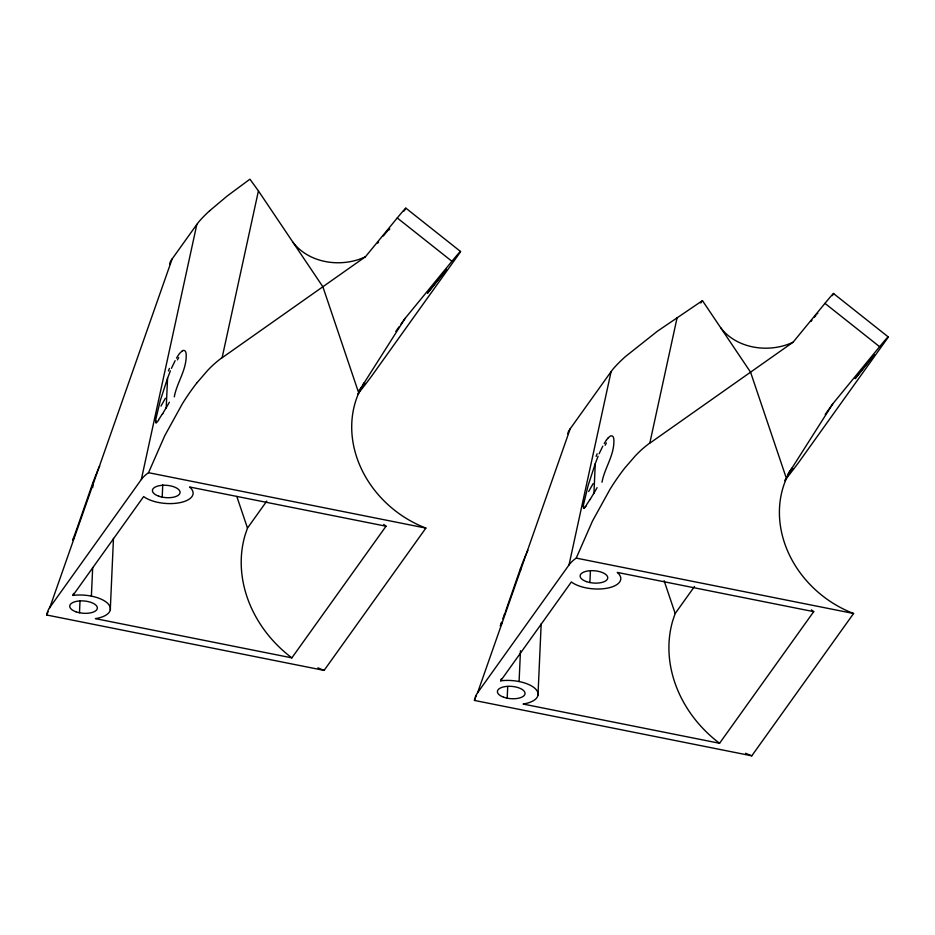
<?xml version="1.0" encoding="UTF-8"?>
<svg xmlns="http://www.w3.org/2000/svg" width="935" height="935" viewBox="0 0 935 935"><rect width="100%" height="100%" fill="white"/><g stroke="black" fill="none" stroke-linecap="round" stroke-linejoin="round"><path stroke-width="1.4" d="M110.272 609.982L113.474 538.408M537.976 695.406L541.178 623.82M79.487 612.752L80.013 601.076M92.717 487.532L92.939 482.577L95.931 474.746M91.385 596.121L92.682 567.533M162.199 497.128L162.76 484.739M166.22 407.964L167.564 378.243L170.392 370.833M174.296 396.826C176.75 383.058 186.252 370.482 186.205 355.814C186.24 353.897 186.135 349.877 183.283 350.426A4.009 1.8 -50.2 0 0 182.372 350.847M507.191 698.176L507.717 686.5M520.526 570.467L520.643 567.989L523.635 560.159M519.089 681.545L520.479 650.748M589.892 582.54L590.394 571.39M593.924 493.376L595.268 463.655L598.084 456.245M601.988 482.238C604.454 468.47 613.944 455.894 613.909 441.226C613.933 439.31 613.827 435.289 610.987 435.839A4.009 1.8 -50.2 0 0 610.064 436.259L608.241 437.79M72.708 540.114L75.116 533.581A27.209 1.449 -69.9 0 0 76.553 529.467M500.4 625.527L501.253 623.119M357.579 394.36A26.168 0.748 -51.6 0 0 372.13 375.402L458.653 254.437A26.168 0.748 -51.6 0 0 451.921 261.286L405.147 318.332L364.276 382.684A104.685 90.566 35.6 0 0 425.881 528.088L324.094 670.395L46.75 615.008A73.877 32.854 4.5 0 1 49.882 607.376L141.325 479.515L196.853 224.388A39.667 6.241 -38.5 0 1 209.685 210.714M209.732 210.702L227.182 196.034L249.925 179.181L258.422 190.915L222.109 357.766L365.421 256.774L397.258 217.948A26.168 0.748 -51.6 0 1 403.978 211.1M474.442 700.42A73.877 32.854 4.5 0 1 477.586 692.788L569.018 564.939L611.104 371.604A39.737 6.241 -38.5 0 1 625.41 356.586L657.504 331.142L702.454 300.638L750.56 372.177L786.428 478.463L784.839 480.683M677.15 317.514L649.802 443.178L793.114 342.187L824.951 303.361A26.168 0.748 -51.6 0 1 832.314 295.635M73.608 593.421L72.965 595.396L143.651 496.567A26.94 11.98 4.5 0 0 180.221 502.609A26.94 11.98 4.5 0 0 189.571 486.983L386.026 526.218L291.86 657.866L95.405 618.631A26.94 11.98 4.5 0 0 107.957 603.636A26.94 11.98 4.5 0 0 72.988 595.408M811.405 609.865A117.763 101.892 35.6 0 0 813.719 611.642L719.564 743.278L523.097 704.043A26.94 11.98 4.5 0 0 535.65 689.06A26.94 11.98 4.5 0 0 500.681 680.82L501.312 678.833M49.882 607.376L172.122 258.972L196.853 224.388M477.575 692.788L570.21 428.768L611.104 371.604M505.484 611.572L520.643 567.989M505.029 612.857L504.327 614.821M76.635 529.409L92.939 482.577M167.564 378.243L160.352 400.379L155.631 419.99A25.771 5.259 -65.1 0 0 155.537 421.112M595.268 463.655L588.045 485.791L583.335 505.403A25.771 5.259 -65.1 0 0 583.23 506.536M501.639 622.126L501.312 622.979M266.826 501.055L247.483 528.088L245.052 535.229A117.763 101.892 35.6 0 0 291.86 657.866M694.518 586.467L675.187 613.5L672.756 620.653A117.763 101.892 35.6 0 0 719.564 743.278M46.75 615.008L48.094 611.619M141.337 479.515A73.877 32.854 4.5 0 1 148.536 472.689L164.782 435.652L182.348 403.815A318.683 275.72 35.6 0 1 197.121 382.567M475.109 698.726L474.442 700.432L751.787 755.819L853.585 613.5A104.685 90.566 35.6 0 1 791.968 468.096L832.84 403.756L879.613 346.698A26.168 0.748 -51.6 0 1 886.345 339.849L799.822 460.826A26.168 0.748 -51.6 0 1 785.283 479.772M569.029 564.939A73.877 32.854 4.5 0 1 576.229 558.113L592.474 521.064L610.041 489.239A318.683 275.72 35.6 0 1 624.825 467.979L635.146 456.058A135.037 116.828 35.6 0 1 649.72 443.096M475.786 697.031L476.464 695.348M49.45 608.241L50.139 606.558M524.348 558.394L525.073 556.629M96.889 472.385L97.626 470.632M525.318 556.044L525.821 554.887M97.871 470.048L98.631 468.318M171.432 368.343L175.125 360.688M599.125 453.755L602.818 446.112M501.779 623.201L502.153 622.511M73.97 537.976L73.503 538.829M169.364 402.237L165.963 408.268M597.056 487.661L593.667 493.692M73.608 538.654L72.883 539.916M176.516 358.105L178.795 354.447A10.063 4.885 -51 0 1 180.584 352.437L182.372 350.847M501.3 624.066L500.541 625.398M604.22 443.517L606.488 439.859M162.398 414.24L162.795 413.597M590.09 499.652L590.488 499.009M395.809 331.376L399.21 326.631M400.905 324.27L405.147 318.332M362.581 385.056L364.276 382.684M700.771 302.998L702.454 300.638M500.657 680.82L571.355 581.979A26.94 11.98 4.5 0 0 607.914 588.033A26.94 11.98 4.5 0 0 617.264 572.407L813.719 611.642M825.208 414.427L832.84 403.756M788.579 472.841L791.968 468.096M389.112 229.905L389.72 229.098M377.705 243.17L378.593 242.025M359.215 391.192L365.012 383.268L360.711 388.083M786.919 476.616L792.705 468.68L787.667 474.396M585.158 506.98L585.742 506.267M197.156 382.59L207.453 370.646A135.037 116.828 35.6 0 1 222.027 357.673M383.338 235.994L388.189 230.033M811.042 321.406L811.954 320.261M359.204 389.918L359.975 388.983M814.432 317.21L815.893 315.457M388.878 229.227L389.509 228.467M817.213 313.891L817.786 313.213M583.545 508.149L583.498 508.114A4.675 1.04 -61.7 0 0 584.024 508.137L584.27 507.892M156.402 422.62L156.449 422.585A6.861 1.414 -59.4 0 0 157.419 421.697L158.05 420.843A4.804 0.958 -58.8 0 0 158.775 419.897M365.421 256.774C341.929 267.971 309.204 263.67 292.947 242.258M793.114 342.187C769.622 353.395 736.897 349.094 720.64 327.682M148.536 472.689L425.881 528.088M576.24 558.113L853.585 613.5M833.517 293.532L888.18 336.869M824.951 303.361L879.613 346.698M405.825 208.119L460.487 251.457M397.258 217.948L451.921 261.286M155.806 422.69L155.841 422.725A4.675 1.04 -61.7 0 0 156.332 422.725M258.422 190.915L322.867 286.764L358.736 393.039M664.107 580.693L675.187 613.5M236.812 496.45L247.483 528.088M386.026 526.218A117.763 101.892 35.6 0 1 383.712 524.442M324.094 670.395A104.685 90.566 35.6 0 1 317.935 667.835M165.366 398.252A89.024 17.379 -56.6 0 1 160.972 406.094M177.416 359.893A57.082 13.733 -57.3 0 1 178.69 357.567M168.429 370.961A102.055 63.405 -45.1 0 1 169.445 368.413M155.876 422.562A10.846 2.232 -64.8 0 1 155.923 420.54M162.106 414.298A18.151 2.267 -57.4 0 1 158.985 419.137M165.787 408.373A37.657 5.587 -57.5 0 1 162.667 413.597M169.878 264.196A39.726 6.241 -38.5 0 1 172.11 258.972M73.374 539.495A40.31 1.017 -63.3 0 1 73.14 539.916M95.966 474.875A107.408 29.721 -79.1 0 1 96.679 473.11M99.145 467.173A44.226 12.763 -79.6 0 1 99.671 466.062M751.787 755.819A104.685 90.566 35.6 0 1 745.627 753.248M593.059 483.675A89.024 17.379 -56.6 0 1 588.664 491.506M606.558 439.894A10.063 4.885 -51 0 1 608.276 437.849M605.109 445.305A57.082 13.733 -57.3 0 1 606.394 442.98M596.121 456.385A102.055 63.405 -45.1 0 1 597.138 453.826M583.569 507.974A10.846 2.232 -64.8 0 1 583.615 505.964M585.123 507.109A6.861 1.414 -59.4 0 1 584.223 507.997M586.479 505.309A4.804 0.958 -58.8 0 1 585.731 506.338M589.81 499.722A18.151 2.267 -57.4 0 1 586.689 504.549M593.491 493.785A37.657 5.587 -57.5 0 1 590.359 499.021M501.581 624.007A40.31 1.017 -63.3 0 1 500.377 626.134M504.257 614.879A27.209 1.449 -69.9 0 1 502.785 618.912M523.658 560.299A107.408 29.721 -79.1 0 1 524.138 559.118M526.323 553.73A44.226 12.763 -79.6 0 1 527.924 550.376M567.954 433.969A39.667 6.241 -38.5 0 1 570.198 428.779M427.529 293.146L446.439 269.42L427.529 293.146M855.221 378.558L874.143 354.833L855.221 378.558M76.027 611.817A13.85 6.159 4.5 0 0 97.334 608.288A13.85 6.159 4.5 0 0 77.243 601.217A13.85 6.159 4.5 0 0 76.027 611.817M158.74 496.193A13.85 6.159 4.5 0 0 180.046 492.663A13.85 6.159 4.5 0 0 159.943 485.581A13.85 6.159 4.5 0 0 158.74 496.193M503.731 697.241A13.85 6.159 4.5 0 0 525.026 693.712A13.85 6.159 4.5 0 0 504.935 686.629A13.85 6.159 4.5 0 0 503.731 697.241M586.432 581.605A13.85 6.159 4.5 0 0 607.738 578.075A13.85 6.159 4.5 0 0 587.636 571.005A13.85 6.159 4.5 0 0 586.432 581.605"/></g></svg>
